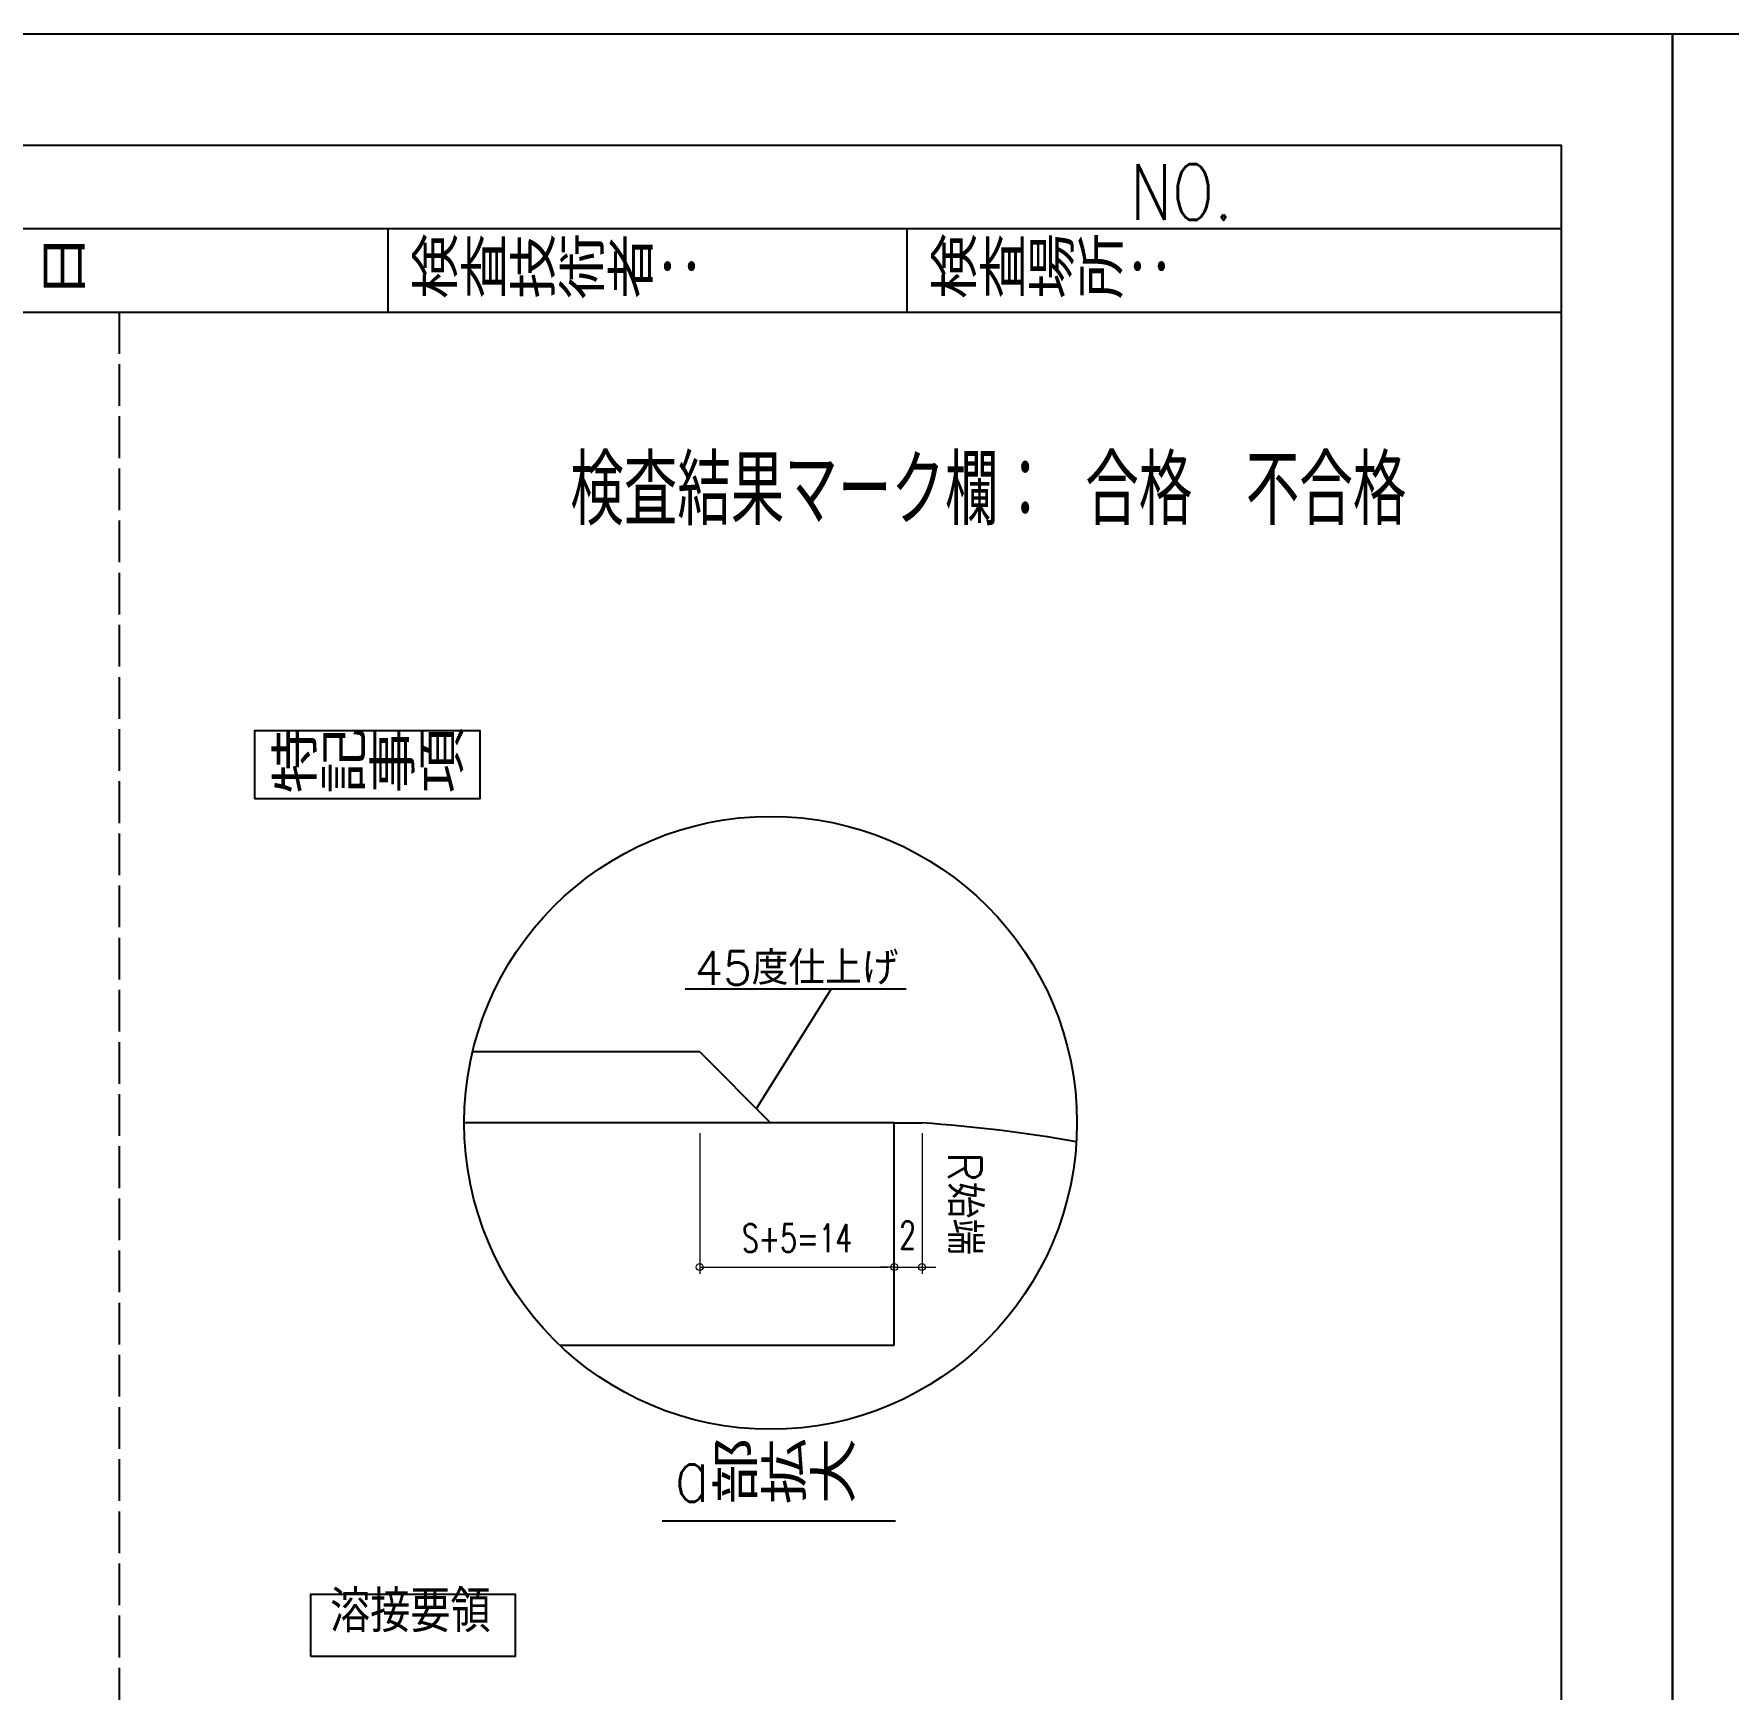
# Model space of a CAD drawing. Header units: millimetres. Extents: x 0 to 18796, y -11 to 7128.
# Drawn here: x 7525 to 8744, y 5938 to 7128 of the extents above; entities that cross this region are included whole.
import ezdxf
from ezdxf.enums import TextEntityAlignment as Align

# ---------------------------------------------------------------- set-up
doc = ezdxf.new("R2010")
doc.units = ezdxf.units.MM
doc.header["$LTSCALE"] = 5
doc.linetypes.add('DASHED', pattern=[7.5, 6, -1.5])
doc.layers.get('0').update_dxf_attribs({"color": 255})
doc.layers.get('DEFPOINTS').update_dxf_attribs({"color": 9})
for name, color, linetype in [('LAYER6', 7, 'Continuous'), ('寸法', 4, 'Continuous'), ('溶接', 241, 'Continuous'), ('金物', 142, 'Continuous')]:
    doc.layers.add(name, color=color, linetype=linetype)
doc.styles.add('DLSTANDARD1', font='monotxt.shx', dxfattribs={"width": 0.6, "bigfont": 'extfont'})
doc.styles.add('KANJI', font='simplex.shx', dxfattribs={"width": 0.7, "bigfont": 'extfont2.shx'})
doc.styles.get("Standard").update_dxf_attribs({"font": 'simplex.shx', "width": 0.7, "height": 2.5, "bigfont": '@extfont2.shx'})
doc.styles.add('SUNPOU', font='simplex.shx', dxfattribs={"width": 0.7, "bigfont": 'extfont2.shx'})
doc.dimstyles.new('S5', dxfattribs={"dimscale": 5, "dimtxt": 4, "dimasz": 1, "dimexe": 1, "dimexo": 1.5, "dimgap": 1, "dimtad": 1, "dimtxsty": 'KANJI', "dimblk": 'ORIGIN', "dimcen": 0, "dimclrd": 256, "dimclre": 256, "dimclrt": 256, "dimadec": 0, "dimazin": 0, "dimtfac": 1, "dimtmove": 2, "dimatfit": 2, "dimfxl": 1, "dimtolj": 2, "dimlwd": 5, "dimlwe": 5, "dimarcsym": 0})

# ---------------------------------------------------------------- blocks, each defined once
blk = doc.blocks.new('_Origin')
at = {"color": 0, "linetype": 'ByBlock', "lineweight": -2}
blk.add_line((0, 0), (-1, 0), dxfattribs=at)
blk.add_circle((0, 0), 0.5, dxfattribs=at)
blk = doc.blocks.new('*D80')
at = {"layer": 'DEFPOINTS', "color": 0, "transparency": 16777216}
for p in [(8004.1, 6344.9), (8144.1, 6344.9), (8144.1, 6241.2)]:
    blk.add_point(p, dxfattribs=at)
at = {"layer": '寸法', "lineweight": 5, "ltscale": 4, "transparency": 16777216}
for p, q in [((8004.1, 6337.4), (8004.1, 6236.2)), ((8144.1, 6337.4), (8144.1, 6236.2)), ((8009.1, 6241.2), (8139.1, 6241.2))]:
    blk.add_line(p, q, dxfattribs=at)
at = {"layer": '寸法', "lineweight": 5, "transparency": 16777216, "xscale": 5, "yscale": 5, "zscale": 5, "rotation": 180}
blk.add_blockref('_Origin', (8004.1, 6241.2), dxfattribs=at)
at = {"layer": '寸法', "lineweight": 5, "transparency": 16777216, "xscale": 5, "yscale": 5, "zscale": 5}
blk.add_blockref('_Origin', (8144.1, 6241.2), dxfattribs=at)
at = {"layer": '寸法', "linetype": 'Continuous', "transparency": 16777216, "insert": (8074.1, 6262), "char_height": 20, "attachment_point": 5, "style": 'KANJI'}
blk.add_mtext('\\A2;S+5=14', dxfattribs=at)
blk = doc.blocks.new('*D81')
at = {"layer": 'DEFPOINTS', "color": 0, "transparency": 16777216}
for p in [(8144.1, 6344.9), (8164.1, 6344.9), (8164.1, 6241.2)]:
    blk.add_point(p, dxfattribs=at)
at = {"layer": '寸法', "lineweight": 5, "ltscale": 4, "transparency": 16777216}
for p, q in [((8144.1, 6337.4), (8144.1, 6236.2)), ((8164.1, 6337.4), (8164.1, 6236.2)), ((8139.1, 6241.2), (8134.1, 6241.2)), ((8144.1, 6241.2), (8164.1, 6241.2)), ((8169.1, 6241.2), (8174.1, 6241.2))]:
    blk.add_line(p, q, dxfattribs=at)
at = {"layer": '寸法', "lineweight": 5, "transparency": 16777216, "xscale": 5, "yscale": 5, "zscale": 5}
blk.add_blockref('_Origin', (8144.1, 6241.2), dxfattribs=at)
at = {"layer": '寸法', "lineweight": 5, "transparency": 16777216, "xscale": 5, "yscale": 5, "zscale": 5, "rotation": 180}
blk.add_blockref('_Origin', (8164.1, 6241.2), dxfattribs=at)
at = {"layer": '寸法', "linetype": 'Continuous', "transparency": 16777216, "insert": (8153.7, 6264.2), "char_height": 20, "attachment_point": 5, "style": 'KANJI'}
blk.add_mtext('\\A2;2', dxfattribs=at)

msp = doc.modelspace()

# ---------------------------------------------------------------- linework, layer by layer
at = {"linetype": 'Continuous', "lineweight": -3}
for p, q in [((5420, 6988), (8624, 6988)), ((7780, 6928), (7780, 6988)), ((8153.301, 6928), (8153.301, 6988)), ((5420, 6928), (8624, 6928))]:
    msp.add_line(p, q, dxfattribs=at)
at = {"linetype": 'DASHED', "lineweight": -3}
msp.add_line((7586.369, 6928), (7586.369, 5452), dxfattribs=at)
at = {"linetype": 'Continuous', "lineweight": -3}
for points in [[(5340, 7128), (8704, 7128), (8704, 4752), (5340, 4752)], [(8704, 7128), (12068, 7128), (12068, 4752), (8704, 4752)], [(5420, 7048), (8624, 7048), (8624, 4832), (5420, 4832)]]:
    msp.add_lwpolyline(points, close=True, dxfattribs=at)
at = {"layer": '寸法', "ltscale": 4}
for p, q in [((8152.714, 6441.029), (7993.593, 6441.029)), ((8044.917, 6355.083), (8098.583, 6441.029))]:
    msp.add_line(p, q, dxfattribs=at)
at = {"layer": '寸法'}
msp.add_line((7977.022, 6058.654), (8145.022, 6058.654), dxfattribs=at)
at = {"layer": '寸法', "linetype": 'Continuous'}
for points in [[(7683.842, 6578.083), (7846.205, 6578.083), (7846.205, 6626.827), (7683.842, 6626.827)], [(7723.995, 5961.312), (7871.597, 5961.312), (7871.597, 6005.626), (7723.995, 6005.626)]]:
    msp.add_lwpolyline(points, close=True, dxfattribs=at)
msp.add_circle((8055.117, 6344.883), 220.401, dxfattribs=at)
at = {"layer": '溶接'}
msp.add_line((8004.117, 6395.883), (7840.698, 6395.883), dxfattribs=at)
at = {"layer": '溶接', "ltscale": 4}
msp.add_line((8004.117, 6395.883), (8055.117, 6344.883), dxfattribs=at)
at = {"layer": '金物', "color": 153}
for p, q in [((8144.117, 6344.883), (7834.716, 6344.883)), ((8144.117, 6184.883), (8144.117, 6344.883)), ((7903.537, 6184.883), (8144.117, 6184.883))]:
    msp.add_line(p, q, dxfattribs=at)
at = {"layer": '金物', "color": 153, "ltscale": 5}
msp.add_line((8144.117, 6344.883), (8164.117, 6344.883), dxfattribs=at)
at = {"layer": '金物', "color": 153, "ltscale": 4}
msp.add_arc((8086.218, 5247.645), 1100, 80.112723, 85.939059, dxfattribs=at)

# ---------------------------------------------------------------- texts
at = {"color": 0, "linetype": 'Continuous', "ltscale": 6, "style": 'DLSTANDARD1', "width": 0.875}
msp.add_text('溶接要領', height=30, dxfattribs=at).set_placement((7738.194, 5969.592), align=Align.BOTTOM_LEFT)
at = {"layer": 'LAYER6', "color": 0, "linetype": 'Continuous', "lineweight": -3, "width": 0.8}
for s, p in [('NO.', (8313.789, 6994.209)), ('日付\u3000\u3000\u3000年\u3000\u3000月\u3000\u3000日', (7141.219, 6938.926)), ('検査技術者：', (7795.744, 6938.926)), ('検査場所：', (8169.044, 6938.926)), ('特記事項', (7694.638, 6583.433)), ('a部拡大', (7985.576, 6072.43))]:
    msp.add_text(s, height=40, dxfattribs=at).set_placement(p)
at = {"layer": 'LAYER6', "color": 0, "linetype": 'Continuous', "lineweight": -3, "style": 'SUNPOU', "width": 0.7}
msp.add_text('検査結果マーク欄： 合格\u3000不合格', height=50, dxfattribs=at).set_placement((7911.011, 6774.796))
at = {"layer": '寸法', "ltscale": 4, "style": 'SUNPOU'}
msp.add_text('45度仕上げ', height=24, dxfattribs=at).set_placement((8147.137, 6456.24), align=Align.MIDDLE_RIGHT)
msp.add_text('R始端', height=24, rotation=270, dxfattribs=at).set_placement((8182.813, 6324.164))

# ---------------------------------------------------------------- dimensions: what is measured, and where the dimension line sits
at = {"layer": '寸法', "ltscale": 4}
dim = msp.add_linear_dim(base=(8144.117, 6241.194), p1=(8004.117, 6344.883), p2=(8144.117, 6344.883), text='S+5=14', dimstyle='S5', override={"dimlfac": 0.1}, dxfattribs=at)
dim.commit()
dim.dimension.update_dxf_attribs({"geometry": '*D80', "text_midpoint": (8074.117, 6262.009), "dimtype": 160})
dim = msp.add_linear_dim(base=(8164.117, 6241.194), p1=(8144.117, 6344.883), p2=(8164.117, 6344.883), dimstyle='S5', override={"dimlfac": 0.1}, dxfattribs=at)
dim.commit()
dim.dimension.update_dxf_attribs({"geometry": '*D81', "text_midpoint": (8153.738, 6264.206), "dimtype": 160})

doc.saveas('drawing.dxf')
